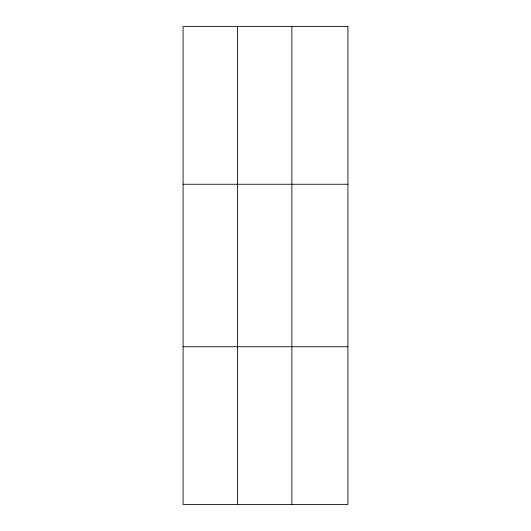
<?xml version="1.0" encoding="UTF-8"?>
<svg xmlns="http://www.w3.org/2000/svg" width="531" height="531" viewBox="0 0 531 531"><rect width="100%" height="100%" fill="white"/><g stroke="black" fill="none" stroke-linecap="round" stroke-linejoin="round"><path stroke-width="0.8" d="M237.476 504.45L237.476 26.55M291.871 504.45L291.871 26.55M183.089 184.257L347.911 184.257M183.089 346.743L347.911 346.743M347.911 26.55L347.911 504.45L183.089 504.45L183.089 26.55L347.911 26.55"/></g></svg>
